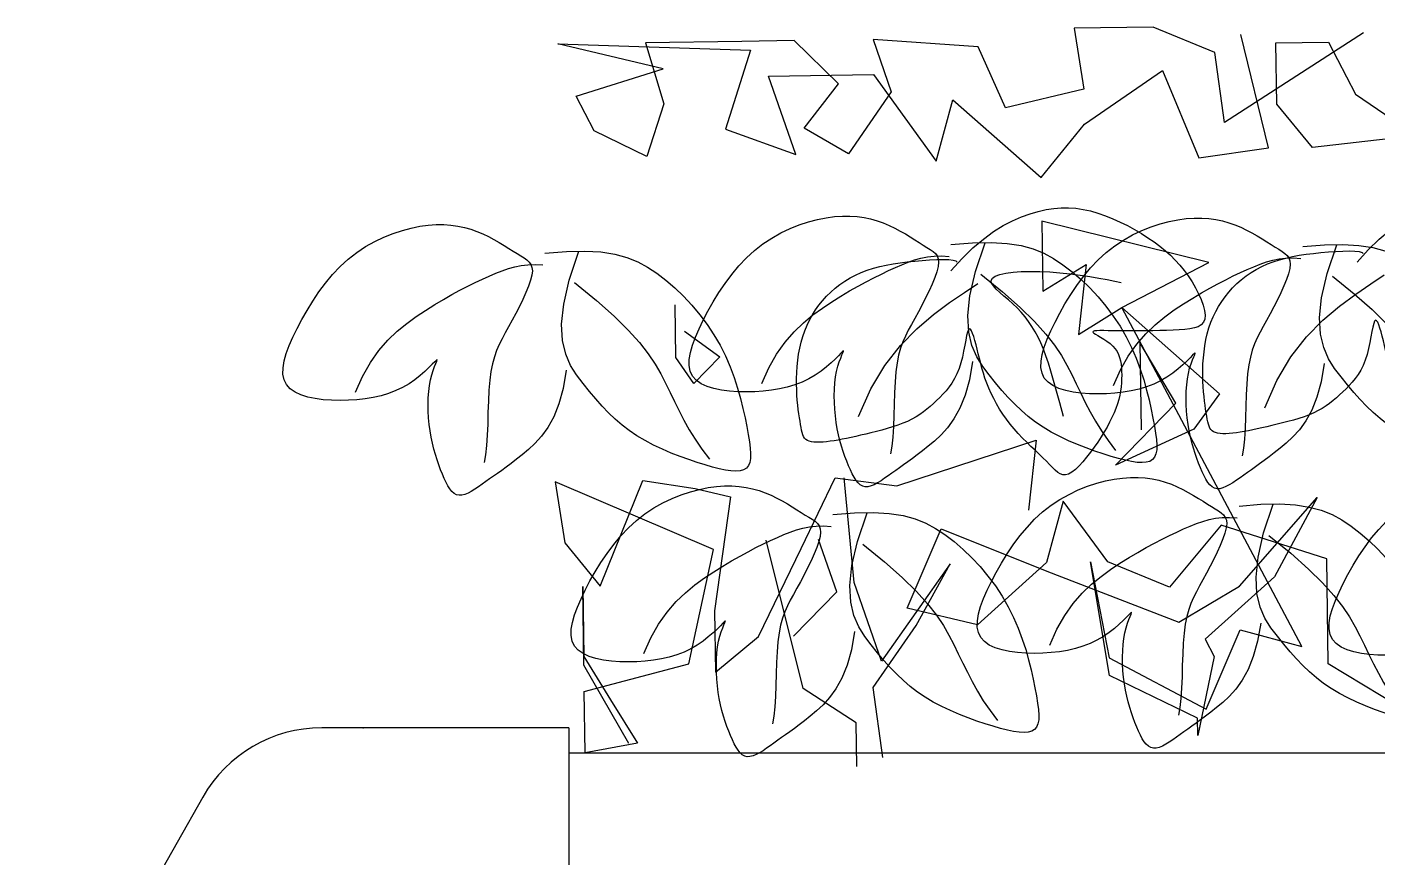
# Model space of a CAD drawing. Extents: x -1568 to -728, y -1287 to -990.
# Drawn here: x -1279.486 to -1277.019, y -1097.273 to -1095.756 of the extents above; entities that cross this region are included whole.
import ezdxf

# ---------------------------------------------------------------- set-up
doc = ezdxf.new("R2010")
doc.units = 0
doc.header["$LTSCALE"] = 5
doc.layers.get('0').update_dxf_attribs({"linetype": 'CONTINUOUS'})
for name, color, linetype in [('fz', 7, 'CONTINUOUS'), ('LH', 94, 'CONTINUOUS'), ('尺寸标注', 2, 'CONTINUOUS')]:
    doc.layers.add(name, color=color, linetype=linetype)

# ---------------------------------------------------------------- blocks, each defined once
blk = doc.blocks.new('LIM43')
at = {"color": 98}
for p, q in [((942287.8214, 2579500.7689), (942288.0753, 2579500.6055)), ((942287.9946, 2579500.5587), (942288.0454, 2579500.7658)), ((942288.093, 2579500.7332), (942288.2057, 2579500.7796)), ((942288.2057, 2579500.7796), (942288.3497, 2579500.7777)), ((942288.3497, 2579500.7777), (942288.3321, 2579500.666)), ((942287.8852, 2579500.752), (942287.8359, 2579500.6568)), ((942287.9812, 2579500.7507), (942287.8852, 2579500.752)), ((942287.9797, 2579500.6388), (942287.9812, 2579500.7507)), ((942288.4757, 2579500.632), (942288.5252, 2579500.7433)), ((942288.5252, 2579500.7433), (942288.7175, 2579500.7566)), ((942288.7175, 2579500.7566), (942288.6841, 2579500.6612)), ((942288.7804, 2579500.6758), (942288.8615, 2579500.7547)), ((942288.8615, 2579500.7547), (942288.9575, 2579500.7534)), ((942289.2935, 2579500.7488), (942288.9412, 2579500.7376)), ((942288.9575, 2579500.7534), (942289.1335, 2579500.751)), ((942289.1335, 2579500.751), (942289.0999, 2579500.6395)), ((942289.1008, 2579500.7034), (942289.2935, 2579500.7488)), ((942288.0753, 2579500.6055), (942288.093, 2579500.7332)), ((942288.9412, 2579500.7376), (942288.9873, 2579500.5931)), ((942288.1886, 2579500.6999), (942288.1224, 2579500.5409)), ((942288.3313, 2579500.602), (942288.1886, 2579500.6999)), ((942288.7166, 2579500.6927), (942288.6024, 2579500.5344)), ((942288.9086, 2579500.6901), (942288.7166, 2579500.6927)), ((942288.8586, 2579500.5469), (942288.9086, 2579500.6901)), ((942289.2602, 2579500.6533), (942289.1008, 2579500.7034)), ((942288.3321, 2579500.666), (942288.4757, 2579500.632)), ((942288.8433, 2579500.595), (942288.7804, 2579500.6758)), ((942287.8359, 2579500.6568), (942287.6744, 2579500.547)), ((942288.5719, 2579500.6467), (942288.41, 2579500.505)), ((942288.6024, 2579500.5344), (942288.5719, 2579500.6467)), ((942288.6841, 2579500.6612), (942288.7626, 2579500.5482)), ((942289.2273, 2579500.5898), (942289.2602, 2579500.6533)), ((942287.9146, 2579500.5598), (942287.9797, 2579500.6388)), ((942289.0999, 2579500.6395), (942289.1306, 2579500.5431)), ((942288.41, 2579500.505), (942288.3313, 2579500.602)), ((942288.7626, 2579500.5482), (942288.8433, 2579500.595)), ((942288.9873, 2579500.5931), (942288.8586, 2579500.5469)), ((942287.7548, 2579500.5779), (942287.9146, 2579500.5598)), ((942289.1306, 2579500.5431), (942289.2273, 2579500.5898)), ((942288.1224, 2579500.5409), (942287.9946, 2579500.5587)), ((942288.1038, 2579500.3493), (942288.4089, 2579500.4251)), ((942288.4089, 2579500.4251), (942288.4071, 2579500.2972)), ((942288.2627, 2579500.2672), (942288.1038, 2579500.3493)), ((942288.3278, 2579500.3462), (942288.342, 2579500.2181)), ((942288.4071, 2579500.2972), (942288.3278, 2579500.3462)), ((942289.0776, 2579500.1761), (942289.0789, 2579500.272)), ((942287.9341, 2579499.6481), (942288.2627, 2579500.2672)), ((942288.2627, 2579500.2672), (942288.0845, 2579500.1097)), ((942288.342, 2579500.2181), (942288.2627, 2579500.2672)), ((942289.0623, 2579500.2243), (942288.9976, 2579500.1772)), ((942288.1643, 2579500.0927), (942288.2298, 2579500.2037)), ((942288.2298, 2579500.2037), (942288.2276, 2579500.0438)), ((942288.9976, 2579500.1772), (942289.0449, 2579500.1286)), ((942289.0449, 2579500.1286), (942289.0776, 2579500.1761)), ((942288.0845, 2579500.1097), (942288.1316, 2579500.0451)), ((942288.2747, 2579499.9792), (942288.1643, 2579500.0927)), ((942288.1316, 2579500.0451), (942288.2747, 2579499.9792)), ((942288.6743, 2579499.9418), (942288.4194, 2579500.0252)), ((942288.4194, 2579500.0252), (942288.4337, 2579499.8971)), ((942288.7865, 2579499.9562), (942288.6743, 2579499.9418)), ((942288.7519, 2579499.7649), (942288.7705, 2579499.9565)), ((942288.8488, 2579499.8275), (942288.7865, 2579499.9562)), ((942289.1385, 2579499.9514), (942289.0423, 2579499.9368)), ((942289.2159, 2579499.7585), (942289.1385, 2579499.9514)), ((942289.0423, 2579499.9368), (942288.9781, 2579499.9216)), ((942289.0088, 2579499.8253), (942289.2985, 2579499.9492)), ((942289.2985, 2579499.9492), (942289.281, 2579499.8376)), ((942287.9059, 2579499.9203), (942287.9839, 2579499.7753)), ((942288.0477, 2579499.7585), (942287.9059, 2579499.9203)), ((942288.2883, 2579499.8032), (942288.3699, 2579499.914)), ((942288.3699, 2579499.914), (942288.4003, 2579499.8016)), ((942288.9781, 2579499.9216), (942289.0073, 2579499.7134)), ((942287.8883, 2579499.8086), (942288.0812, 2579499.8699)), ((942288.0812, 2579499.8699), (942288.1757, 2579499.7567)), ((942288.5932, 2579499.863), (942288.4001, 2579499.7856)), ((942288.6553, 2579499.7182), (942288.5932, 2579499.863)), ((942288.7837, 2579499.7484), (942288.817, 2579499.8439)), ((942288.8453, 2579499.5717), (942288.913, 2579499.8426)), ((942288.9266, 2579499.6665), (942288.8488, 2579499.8275)), ((942289.281, 2579499.8376), (942289.2159, 2579499.7585)), ((942287.8857, 2579499.6168), (942287.8883, 2579499.8086)), ((942288.1757, 2579499.7567), (942288.2883, 2579499.8032)), ((942288.2855, 2579499.5953), (942288.3203, 2579499.8027)), ((942288.3203, 2579499.8027), (942288.2859, 2579499.6273)), ((942288.4003, 2579499.8016), (942288.5268, 2579499.688)), ((942289.054, 2579499.6168), (942289.0088, 2579499.8253)), ((942288.4001, 2579499.7856), (942288.1588, 2579499.693)), ((942288.6388, 2579499.6865), (942288.5763, 2579499.7992)), ((942288.5763, 2579499.7992), (942288.7019, 2579499.6216)), ((942287.9839, 2579499.7753), (942288.1104, 2579499.6617)), ((942288.1588, 2579499.693), (942288.0477, 2579499.7585)), ((942288.7019, 2579499.6216), (942288.7519, 2579499.7649)), ((942289.246, 2579499.6142), (942289.2479, 2579499.7581)), ((942289.2479, 2579499.7581), (942289.2462, 2579499.6302)), ((942288.8626, 2579499.6674), (942288.7837, 2579499.7484)), ((942288.5268, 2579499.688), (942288.6553, 2579499.7182)), ((942289.0073, 2579499.7134), (942289.0057, 2579499.6015)), ((942288.0466, 2579499.6786), (942287.9341, 2579499.6481)), ((942288.1086, 2579499.5338), (942288.0466, 2579499.6786)), ((942288.7173, 2579499.5735), (942288.6388, 2579499.6865)), ((942288.1104, 2579499.6617), (942288.0939, 2579499.6299)), ((942289.0057, 2579499.6015), (942288.9266, 2579499.6665)), ((942288.0939, 2579499.6299), (942288.124, 2579499.4856)), ((942289.2462, 2579499.6302), (942289.1971, 2579499.5509)), ((942287.7566, 2579499.5386), (942287.8857, 2579499.6168)), ((942288.2859, 2579499.6273), (942288.1086, 2579499.5338)), ((942289.2453, 2579499.5662), (942289.054, 2579499.6168)), ((942289.164, 2579499.4714), (942289.246, 2579499.6142)), ((942288.1244, 2579499.5176), (942288.2855, 2579499.5953)), ((942288.6995, 2579499.4458), (942288.7173, 2579499.5735)), ((942288.7484, 2579499.5091), (942288.8453, 2579499.5717)), ((942289.2438, 2579499.4543), (942289.2453, 2579499.5662)), ((942289.1971, 2579499.5509), (942289.148, 2579499.4716)), ((942288.124, 2579499.4856), (942288.1244, 2579499.5176)), ((942288.7473, 2579499.4291), (942288.7484, 2579499.5091)), ((942289.148, 2579499.4716), (942289.2438, 2579499.4543))]:
    blk.add_line(p, q, dxfattribs=at)
blk = doc.blocks.new('花')
at = {"layer": 'LH', "color": 12}
for p, q in [((0.6241, 0.4688), (0.6123, 0.4652)), ((0.6366, 0.4716), (0.6241, 0.4688)), ((0.6496, 0.4736), (0.6366, 0.4716)), ((0.6634, 0.4747), (0.6496, 0.4736)), ((0.6779, 0.4749), (0.6634, 0.4747)), ((0.6932, 0.4741), (0.6779, 0.4749)), ((0.7092, 0.4722), (0.6932, 0.4741)), ((0.7259, 0.4693), (0.7092, 0.4722)), ((0.7431, 0.4652), (0.7259, 0.4693)), ((0.5698, 0.4448), (0.5604, 0.4387)), ((0.5797, 0.4507), (0.5698, 0.4448)), ((0.5901, 0.4561), (0.5797, 0.4507)), ((0.6009, 0.461), (0.5901, 0.4561)), ((0.6123, 0.4652), (0.6009, 0.461)), ((0.7605, 0.4599), (0.7431, 0.4652)), ((0.7779, 0.4533), (0.7605, 0.4599)), ((0.7953, 0.4454), (0.7779, 0.4533)), ((0.8123, 0.4361), (0.7953, 0.4454)), ((0.5349, 0.4203), (0.5274, 0.4146)), ((0.5429, 0.4263), (0.5349, 0.4203)), ((0.5514, 0.4325), (0.5429, 0.4263)), ((0.5604, 0.4387), (0.5514, 0.4325)), ((0.8287, 0.4253), (0.8123, 0.4361)), ((0.8445, 0.4131), (0.8287, 0.4253)), ((-0.5435, 0.395), (-0.5567, 0.3892)), ((-0.5303, 0.4), (-0.5435, 0.395)), ((-0.5172, 0.4041), (-0.5303, 0.4)), ((-0.5041, 0.4071), (-0.5172, 0.4041)), ((-0.4909, 0.4092), (-0.5041, 0.4071)), ((-0.4776, 0.4103), (-0.4909, 0.4092)), ((-0.4639, 0.4103), (-0.4776, 0.4103)), ((-0.4498, 0.4093), (-0.4639, 0.4103)), ((-0.4351, 0.4072), (-0.4498, 0.4093)), ((-0.4197, 0.4041), (-0.4351, 0.4072)), ((-0.4036, 0.3998), (-0.4197, 0.4041)), ((-0.3867, 0.3941), (-0.4036, 0.3998)), ((0.3674, 0.3998), (0.3425, 0.3937)), ((0.3964, 0.4039), (0.3674, 0.3998)), ((0.4303, 0.4061), (0.3964, 0.4039)), ((0.4295, 0.3534), (0.4075, 0.4044)), ((0.47, 0.4062), (0.4303, 0.4061)), ((0.5035, 0.3966), (0.4996, 0.3924)), ((0.5084, 0.4007), (0.5035, 0.3966)), ((0.5141, 0.4049), (0.5084, 0.4007)), ((0.5205, 0.4095), (0.5141, 0.4049)), ((0.5274, 0.4146), (0.5205, 0.4095)), ((0.8595, 0.3996), (0.8445, 0.4131)), ((0.8738, 0.3851), (0.8595, 0.3996)), ((-0.5828, 0.3754), (-0.5955, 0.3677)), ((-0.5698, 0.3826), (-0.5828, 0.3754)), ((-0.5567, 0.3892), (-0.5698, 0.3826)), ((-0.369, 0.3867), (-0.3867, 0.3941)), ((-0.3504, 0.3772), (-0.369, 0.3867)), ((-0.331, 0.3653), (-0.3504, 0.3772)), ((0.3021, 0.3764), (0.2851, 0.3652)), ((0.321, 0.3859), (0.3021, 0.3764)), ((0.3425, 0.3937), (0.321, 0.3859)), ((0.4891, 0.387), (0.4751, 0.385)), ((0.5023, 0.3878), (0.4891, 0.387)), ((0.4954, 0.3823), (0.4953, 0.3759)), ((0.4953, 0.3759), (0.4968, 0.3682)), ((0.4969, 0.3877), (0.4954, 0.3823)), ((0.4996, 0.3924), (0.4969, 0.3877)), ((0.5147, 0.3874), (0.5023, 0.3878)), ((0.5267, 0.3861), (0.5147, 0.3874)), ((0.5385, 0.3838), (0.5267, 0.3861)), ((0.5503, 0.3808), (0.5385, 0.3838)), ((0.5622, 0.3771), (0.5503, 0.3808)), ((0.5745, 0.373), (0.5622, 0.3771)), ((0.5875, 0.3683), (0.5745, 0.373)), ((0.8872, 0.3699), (0.8738, 0.3851)), ((-0.6196, 0.3512), (-0.6308, 0.3427)), ((-0.6078, 0.3596), (-0.6196, 0.3512)), ((-0.5955, 0.3677), (-0.6078, 0.3596)), ((-0.3106, 0.3508), (-0.331, 0.3653)), ((-0.2893, 0.3332), (-0.3106, 0.3508)), ((0.2691, 0.3526), (0.2535, 0.3385)), ((0.2851, 0.3652), (0.2691, 0.3526)), ((0.4201, 0.348), (0.3832, 0.3123)), ((0.4433, 0.3104), (0.4295, 0.3534)), ((0.4968, 0.3682), (0.5, 0.3591)), ((0.5, 0.3591), (0.5045, 0.3487)), ((0.5045, 0.3487), (0.5103, 0.3374)), ((0.601, 0.3633), (0.5875, 0.3683)), ((0.6152, 0.3577), (0.601, 0.3633)), ((0.63, 0.3515), (0.6152, 0.3577)), ((0.6454, 0.3448), (0.63, 0.3515)), ((0.8998, 0.3542), (0.8872, 0.3699)), ((0.9116, 0.3382), (0.8998, 0.3542)), ((-0.6512, 0.3253), (-0.6605, 0.3163)), ((-0.6414, 0.334), (-0.6512, 0.3253)), ((-0.6308, 0.3427), (-0.6414, 0.334)), ((-0.267, 0.3124), (-0.2893, 0.3332)), ((-0.2776, 0.3296), (-0.2796, 0.3273)), ((-0.2724, 0.3315), (-0.2776, 0.3296)), ((-0.2646, 0.333), (-0.2724, 0.3315)), ((-0.2545, 0.3341), (-0.2646, 0.333)), ((-0.2428, 0.3349), (-0.2545, 0.3341)), ((-0.2299, 0.3354), (-0.2428, 0.3349)), ((-0.2163, 0.3356), (-0.2299, 0.3354)), ((-0.2025, 0.3355), (-0.2163, 0.3356)), ((-0.1889, 0.3352), (-0.2025, 0.3355)), ((-0.1756, 0.3347), (-0.1889, 0.3352)), ((-0.1627, 0.3338), (-0.1756, 0.3347)), ((-0.1502, 0.3326), (-0.1627, 0.3338)), ((-0.1379, 0.3309), (-0.1502, 0.3326)), ((-0.1261, 0.3288), (-0.1379, 0.3309)), ((-0.1145, 0.3262), (-0.1261, 0.3288)), ((-0.1034, 0.323), (-0.1145, 0.3262)), ((-0.0926, 0.3192), (-0.1034, 0.323)), ((0.2384, 0.3231), (0.2238, 0.3066)), ((0.2535, 0.3385), (0.2384, 0.3231)), ((0.5103, 0.3374), (0.5169, 0.3254)), ((0.5169, 0.3254), (0.5242, 0.3132)), ((0.6615, 0.3373), (0.6454, 0.3448)), ((0.6782, 0.3292), (0.6615, 0.3373)), ((0.6956, 0.3202), (0.6782, 0.3292)), ((0.9225, 0.3222), (0.9116, 0.3382)), ((0.9325, 0.3065), (0.9225, 0.3222)), ((-0.6772, 0.2977), (-0.6847, 0.2879)), ((-0.6691, 0.3072), (-0.6772, 0.2977)), ((-0.6605, 0.3163), (-0.6691, 0.3072)), ((-0.4289, 0.2977), (-0.447, 0.2954)), ((-0.4114, 0.2993), (-0.4289, 0.2977)), ((-0.3949, 0.3002), (-0.4114, 0.2993)), ((-0.3799, 0.3003), (-0.3949, 0.3002)), ((-0.3666, 0.2996), (-0.3799, 0.3003)), ((-0.3555, 0.2981), (-0.3666, 0.2996)), ((-0.3469, 0.2958), (-0.3555, 0.2981)), ((-0.0822, 0.3148), (-0.0926, 0.3192)), ((-0.0723, 0.3098), (-0.0822, 0.3148)), ((-0.0627, 0.3043), (-0.0723, 0.3098)), ((-0.0535, 0.2983), (-0.0627, 0.3043)), ((-0.0448, 0.2918), (-0.0535, 0.2983)), ((0.2238, 0.3066), (0.21, 0.2891)), ((0.3832, 0.3123), (0.3533, 0.281)), ((0.45, 0.2744), (0.4433, 0.3104)), ((0.5242, 0.3132), (0.5318, 0.3009)), ((0.5318, 0.3009), (0.5395, 0.2889)), ((0.7136, 0.3104), (0.6956, 0.3202)), ((0.732, 0.2992), (0.7136, 0.3104)), ((0.7506, 0.2864), (0.732, 0.2992)), ((0.9415, 0.2913), (0.9325, 0.3065)), ((-0.6917, 0.2777), (-0.6983, 0.267)), ((-0.6847, 0.2879), (-0.6917, 0.2777)), ((-0.5503, 0.2725), (-0.5639, 0.2687)), ((-0.5352, 0.2765), (-0.5503, 0.2725)), ((-0.5189, 0.2807), (-0.5352, 0.2765)), ((-0.5016, 0.2848), (-0.5189, 0.2807)), ((-0.4836, 0.2888), (-0.5016, 0.2848)), ((-0.4653, 0.2923), (-0.4836, 0.2888)), ((-0.447, 0.2954), (-0.4653, 0.2923)), ((-0.3528, 0.2656), (-0.3467, 0.2722)), ((-0.3413, 0.2926), (-0.3469, 0.2958)), ((-0.3467, 0.2722), (-0.342, 0.2784)), ((-0.342, 0.2784), (-0.3393, 0.2838)), ((-0.3389, 0.2886), (-0.3413, 0.2926)), ((-0.3393, 0.2838), (-0.3389, 0.2886)), ((-0.2887, 0.2709), (-0.3142, 0.2852)), ((-0.0365, 0.2849), (-0.0448, 0.2918)), ((-0.0287, 0.2775), (-0.0365, 0.2849)), ((-0.0214, 0.2698), (-0.0287, 0.2775)), ((0.21, 0.2891), (0.1971, 0.2707)), ((0.3533, 0.281), (0.3296, 0.2535)), ((0.4509, 0.2443), (0.45, 0.2744)), ((0.5395, 0.2889), (0.547, 0.2775)), ((0.547, 0.2775), (0.554, 0.2669)), ((0.7689, 0.2715), (0.7506, 0.2864)), ((0.7869, 0.254), (0.7689, 0.2715)), ((0.9494, 0.2767), (0.9415, 0.2913)), ((0.9559, 0.2627), (0.9494, 0.2767)), ((-0.7044, 0.2558), (-0.7098, 0.2444)), ((-0.6983, 0.267), (-0.7044, 0.2558)), ((-0.5639, 0.2687), (-0.5755, 0.2654)), ((-0.3749, 0.2429), (-0.3674, 0.2508)), ((-0.3674, 0.2508), (-0.3598, 0.2584)), ((-0.3598, 0.2584), (-0.3528, 0.2656)), ((-0.2597, 0.2546), (-0.2887, 0.2709)), ((-0.2285, 0.2353), (-0.2597, 0.2546)), ((-0.0145, 0.2617), (-0.0214, 0.2698)), ((-0.0081, 0.2531), (-0.0145, 0.2617)), ((-0.0021, 0.2443), (-0.0081, 0.2531)), ((0.1851, 0.2516), (0.1743, 0.232)), ((0.1971, 0.2707), (0.1851, 0.2516)), ((0.3296, 0.2535), (0.311, 0.2291)), ((0.554, 0.2669), (0.5606, 0.2568)), ((0.5606, 0.2568), (0.5668, 0.2468)), ((0.5668, 0.2468), (0.5724, 0.2364)), ((0.8042, 0.2335), (0.7869, 0.254)), ((0.9608, 0.2496), (0.9559, 0.2627)), ((0.964, 0.2372), (0.9608, 0.2496)), ((-0.7146, 0.2331), (-0.7184, 0.222)), ((-0.7098, 0.2444), (-0.7146, 0.2331)), ((-0.395, 0.2175), (-0.3887, 0.2263)), ((-0.3887, 0.2263), (-0.382, 0.2348)), ((-0.382, 0.2348), (-0.3749, 0.2429)), ((-0.1961, 0.2122), (-0.2285, 0.2353)), ((0.0033, 0.235), (-0.0021, 0.2443)), ((0.0082, 0.2254), (0.0033, 0.235)), ((0.0127, 0.2155), (0.0082, 0.2254)), ((0.1743, 0.232), (0.1648, 0.2119)), ((0.311, 0.2291), (0.2967, 0.2074)), ((0.4471, 0.2192), (0.4509, 0.2443)), ((0.5724, 0.2364), (0.5775, 0.2253)), ((0.5775, 0.2253), (0.582, 0.2129)), ((0.682, 0.2284), (0.682, 0.2291)), ((0.682, 0.2291), (0.6836, 0.2281)), ((0.6831, 0.2259), (0.682, 0.2284)), ((0.6852, 0.222), (0.6831, 0.2259)), ((0.6836, 0.2281), (0.6869, 0.2253)), ((0.6869, 0.2253), (0.6919, 0.221)), ((0.8205, 0.2097), (0.8042, 0.2335)), ((0.9651, 0.2258), (0.964, 0.2372)), ((0.964, 0.2155), (0.9651, 0.2258)), ((-0.7228, 0.2017), (-0.723, 0.1931)), ((-0.7212, 0.2114), (-0.7228, 0.2017)), ((-0.7184, 0.222), (-0.7212, 0.2114)), ((-0.4111, 0.1888), (-0.4061, 0.1988)), ((-0.4061, 0.1988), (-0.4008, 0.2084)), ((-0.4008, 0.2084), (-0.395, 0.2175)), ((-0.297, 0.1952), (-0.2954, 0.2)), ((-0.2954, 0.2), (-0.2937, 0.203)), ((-0.2937, 0.203), (-0.2919, 0.2039)), ((-0.2919, 0.2039), (-0.29, 0.2024)), ((-0.29, 0.2024), (-0.288, 0.1984)), ((-0.288, 0.1984), (-0.2858, 0.1921)), ((-0.1637, 0.1842), (-0.1961, 0.2122)), ((0.0166, 0.2052), (0.0127, 0.2155)), ((0.02, 0.1945), (0.0166, 0.2052)), ((0.1648, 0.2119), (0.1566, 0.1916)), ((0.2967, 0.2074), (0.2857, 0.1875)), ((0.4305, 0.1797), (0.4399, 0.198)), ((0.4399, 0.198), (0.4471, 0.2192)), ((0.582, 0.2129), (0.5861, 0.1991)), ((0.5861, 0.1991), (0.5896, 0.1832)), ((0.688, 0.2166), (0.6852, 0.222)), ((0.6911, 0.2099), (0.688, 0.2166)), ((0.6944, 0.202), (0.6911, 0.2099)), ((0.6919, 0.221), (0.6984, 0.2155)), ((0.6974, 0.1929), (0.6944, 0.202)), ((0.6984, 0.2155), (0.7063, 0.2092)), ((0.7063, 0.2092), (0.7154, 0.2025)), ((0.7154, 0.2025), (0.7257, 0.1957)), ((0.8356, 0.182), (0.8205, 0.2097)), ((0.9459, 0.1911), (0.9544, 0.1981)), ((0.9544, 0.1981), (0.9605, 0.2062)), ((0.9605, 0.2062), (0.964, 0.2155)), ((-0.723, 0.1931), (-0.7218, 0.1859)), ((-0.7218, 0.1859), (-0.7189, 0.1803)), ((-0.7189, 0.1803), (-0.7145, 0.1761)), ((-0.7145, 0.1761), (-0.7087, 0.1731)), ((-0.7087, 0.1731), (-0.7016, 0.1713)), ((-0.6256, 0.1727), (-0.6128, 0.1735)), ((-0.6128, 0.1735), (-0.6001, 0.1744)), ((-0.6001, 0.1744), (-0.5877, 0.1754)), ((-0.5877, 0.1754), (-0.5757, 0.1764)), ((-0.5757, 0.1764), (-0.5644, 0.1774)), ((-0.5644, 0.1774), (-0.5539, 0.1785)), ((-0.5539, 0.1785), (-0.5445, 0.1794)), ((-0.5445, 0.1794), (-0.5362, 0.1803)), ((-0.5362, 0.1803), (-0.5291, 0.1808)), ((-0.5291, 0.1808), (-0.5235, 0.1811)), ((-0.5204, 0.175), (-0.5245, 0.1721)), ((-0.5235, 0.1811), (-0.5194, 0.181)), ((-0.5176, 0.1774), (-0.5204, 0.175)), ((-0.5194, 0.181), (-0.517, 0.1804)), ((-0.5164, 0.1792), (-0.5176, 0.1774)), ((-0.517, 0.1804), (-0.5164, 0.1792)), ((-0.4198, 0.1674), (-0.4157, 0.1784)), ((-0.4157, 0.1784), (-0.4111, 0.1888)), ((-0.3029, 0.1655), (-0.3015, 0.1739)), ((-0.3015, 0.1739), (-0.3001, 0.1819)), ((-0.3001, 0.1819), (-0.2986, 0.1891)), ((-0.2986, 0.1891), (-0.297, 0.1952)), ((-0.2858, 0.1921), (-0.2835, 0.184)), ((-0.2835, 0.184), (-0.2809, 0.1747)), ((-0.2809, 0.1747), (-0.278, 0.1644)), ((-0.1322, 0.1503), (-0.1637, 0.1842)), ((0.023, 0.1837), (0.02, 0.1945)), ((0.0254, 0.1727), (0.023, 0.1837)), ((0.0275, 0.1617), (0.0254, 0.1727)), ((0.1566, 0.1916), (0.1498, 0.1712)), ((0.2857, 0.1875), (0.277, 0.169)), ((0.42, 0.1633), (0.4305, 0.1797)), ((0.4485, 0.19), (0.4569, 0.1573)), ((0.5896, 0.1832), (0.5926, 0.1651)), ((0.7001, 0.1829), (0.6974, 0.1929)), ((0.7023, 0.1721), (0.7001, 0.1829)), ((0.7257, 0.1957), (0.737, 0.1893)), ((0.737, 0.1893), (0.7492, 0.1834)), ((0.7492, 0.1834), (0.762, 0.1786)), ((0.762, 0.1786), (0.7756, 0.1747)), ((0.7756, 0.1747), (0.7896, 0.1717)), ((0.8805, 0.1708), (0.8956, 0.1732)), ((0.8956, 0.1732), (0.91, 0.1763)), ((0.91, 0.1763), (0.9234, 0.1803)), ((0.9234, 0.1803), (0.9355, 0.1852)), ((0.9355, 0.1852), (0.9459, 0.1911)), ((-0.7016, 0.1713), (-0.6933, 0.1703)), ((-0.6933, 0.1703), (-0.6839, 0.17)), ((-0.6839, 0.17), (-0.6736, 0.1701)), ((-0.6736, 0.1701), (-0.6625, 0.1706)), ((-0.6625, 0.1706), (-0.6506, 0.1712)), ((-0.6506, 0.1712), (-0.6383, 0.1719)), ((-0.6383, 0.1719), (-0.6256, 0.1727)), ((-0.5504, 0.1509), (-0.5543, 0.1457)), ((-0.5457, 0.1558), (-0.5504, 0.1509)), ((-0.5404, 0.1604), (-0.5457, 0.1558)), ((-0.5348, 0.1647), (-0.5404, 0.1604)), ((-0.5294, 0.1686), (-0.5348, 0.1647)), ((-0.5245, 0.1721), (-0.5294, 0.1686)), ((-0.4272, 0.1434), (-0.4236, 0.1558)), ((-0.4236, 0.1558), (-0.4198, 0.1674)), ((-0.3071, 0.1393), (-0.3056, 0.1482)), ((-0.3056, 0.1482), (-0.3042, 0.1569)), ((-0.3042, 0.1569), (-0.3029, 0.1655)), ((-0.278, 0.1644), (-0.2747, 0.1537)), ((-0.2747, 0.1537), (-0.2711, 0.1431)), ((-0.1029, 0.1097), (-0.1322, 0.1503)), ((0.0291, 0.1507), (0.0275, 0.1617)), ((0.0304, 0.1399), (0.0291, 0.1507)), ((0.1441, 0.1509), (0.1395, 0.1311)), ((0.1498, 0.1712), (0.1441, 0.1509)), ((0.2696, 0.1513), (0.2628, 0.1338)), ((0.277, 0.169), (0.2696, 0.1513)), ((0.4096, 0.1478), (0.42, 0.1633)), ((0.4569, 0.1573), (0.4671, 0.1299)), ((0.5926, 0.1651), (0.5952, 0.1453)), ((0.704, 0.1607), (0.7023, 0.1721)), ((0.7053, 0.1487), (0.704, 0.1607)), ((0.7061, 0.1365), (0.7053, 0.1487)), ((0.7896, 0.1717), (0.8042, 0.1696)), ((0.8042, 0.1696), (0.8191, 0.1684)), ((0.8191, 0.1684), (0.8343, 0.1679)), ((0.8343, 0.1679), (0.8496, 0.1682)), ((0.8496, 0.1682), (0.8651, 0.1692)), ((0.8651, 0.1692), (0.8805, 0.1708)), ((-0.5611, 0.1289), (-0.5621, 0.1228)), ((-0.5595, 0.1347), (-0.5611, 0.1289)), ((-0.5573, 0.1403), (-0.5595, 0.1347)), ((-0.5543, 0.1457), (-0.5573, 0.1403)), ((-0.4339, 0.1144), (-0.4305, 0.1297)), ((-0.4305, 0.1297), (-0.4272, 0.1434)), ((-0.3105, 0.1212), (-0.3087, 0.1303)), ((-0.3087, 0.1303), (-0.3071, 0.1393)), ((-0.2711, 0.1431), (-0.2669, 0.1331)), ((-0.2669, 0.1331), (-0.2623, 0.1239)), ((-0.2623, 0.1239), (-0.2572, 0.1156)), ((0.0313, 0.1293), (0.0304, 0.1399)), ((0.0319, 0.1191), (0.0313, 0.1293)), ((0.1395, 0.1311), (0.1357, 0.1118)), ((0.2628, 0.1338), (0.2561, 0.1163)), ((0.3887, 0.1192), (0.3992, 0.1331)), ((0.3992, 0.1331), (0.4096, 0.1478)), ((0.4671, 0.1299), (0.4785, 0.1072)), ((0.5952, 0.1453), (0.5976, 0.1247)), ((0.5976, 0.1247), (0.5999, 0.1039)), ((0.7065, 0.1242), (0.7061, 0.1365)), ((0.7064, 0.112), (0.7065, 0.1242)), ((-0.5626, 0.1166), (-0.5627, 0.1101)), ((-0.5627, 0.1101), (-0.5625, 0.1035)), ((-0.5621, 0.1228), (-0.5626, 0.1166)), ((-0.5625, 0.1035), (-0.5621, 0.0967)), ((-0.4374, 0.0971), (-0.4339, 0.1144)), ((-0.3181, 0.0929), (-0.3152, 0.1025)), ((-0.3152, 0.1025), (-0.3127, 0.112)), ((-0.3127, 0.112), (-0.3105, 0.1212)), ((-0.2572, 0.1156), (-0.2517, 0.108)), ((-0.2517, 0.108), (-0.246, 0.1012)), ((-0.246, 0.1012), (-0.24, 0.0949)), ((-0.0767, 0.0613), (-0.1029, 0.1097)), ((0.0323, 0.1094), (0.0319, 0.1191)), ((0.0322, 0.0913), (0.0324, 0.1001)), ((0.0324, 0.1001), (0.0323, 0.1094)), ((0.1357, 0.1118), (0.1327, 0.0934)), ((0.2492, 0.0987), (0.2418, 0.081)), ((0.2561, 0.1163), (0.2492, 0.0987)), ((0.3669, 0.0935), (0.378, 0.106)), ((0.378, 0.106), (0.3887, 0.1192)), ((0.4785, 0.1072), (0.4909, 0.0886)), ((0.5999, 0.1039), (0.6024, 0.0837)), ((0.7049, 0.0884), (0.7059, 0.1)), ((0.7059, 0.1), (0.7064, 0.112)), ((-0.5621, 0.0967), (-0.5614, 0.0897)), ((-0.5614, 0.0897), (-0.5605, 0.0825)), ((-0.5605, 0.0825), (-0.5592, 0.0752)), ((-0.5592, 0.0752), (-0.5576, 0.0678)), ((-0.4452, 0.0553), (-0.4411, 0.0775)), ((-0.4411, 0.0775), (-0.4374, 0.0971)), ((-0.3255, 0.0733), (-0.3216, 0.0832)), ((-0.3216, 0.0832), (-0.3181, 0.0929)), ((-0.24, 0.0949), (-0.2338, 0.0891)), ((-0.2338, 0.0891), (-0.2276, 0.0837)), ((-0.2276, 0.0837), (-0.2213, 0.0785)), ((-0.2213, 0.0785), (-0.215, 0.0735)), ((0.0311, 0.068), (0.0316, 0.0753)), ((0.0316, 0.0753), (0.032, 0.083)), ((0.032, 0.083), (0.0322, 0.0913)), ((0.1303, 0.076), (0.1284, 0.0599)), ((0.1327, 0.0934), (0.1303, 0.076)), ((0.2418, 0.081), (0.2336, 0.063)), ((0.343, 0.0704), (0.3553, 0.0816)), ((0.3553, 0.0816), (0.3669, 0.0935)), ((0.4909, 0.0886), (0.5039, 0.0735)), ((0.6024, 0.0837), (0.6051, 0.0649)), ((0.7018, 0.0664), (0.7035, 0.0772)), ((0.7035, 0.0772), (0.7049, 0.0884)), ((-0.5576, 0.0678), (-0.5555, 0.0603)), ((-0.5555, 0.0603), (-0.553, 0.0526)), ((-0.553, 0.0526), (-0.55, 0.0448)), ((-0.4497, 0.0301), (-0.4452, 0.0553)), ((-0.34, 0.0436), (-0.3347, 0.0534)), ((-0.3347, 0.0534), (-0.3299, 0.0634)), ((-0.3299, 0.0634), (-0.3255, 0.0733)), ((-0.215, 0.0735), (-0.2087, 0.0688)), ((-0.2087, 0.0688), (-0.2022, 0.0642)), ((-0.2022, 0.0642), (-0.1956, 0.0598)), ((-0.1956, 0.0598), (-0.1886, 0.0557)), ((-0.1886, 0.0557), (-0.1813, 0.0518)), ((-0.1813, 0.0518), (-0.1735, 0.0483)), ((0.0291, 0.0448), (0.0296, 0.0498)), ((0.0296, 0.0498), (0.0301, 0.0553)), ((0.0301, 0.0553), (0.0306, 0.0614)), ((0.0306, 0.0614), (0.0311, 0.068)), ((0.1284, 0.0599), (0.1269, 0.0452)), ((0.2336, 0.063), (0.2243, 0.0446)), ((0.3009, 0.0403), (0.3157, 0.0498)), ((0.3157, 0.0498), (0.3298, 0.0598)), ((0.3298, 0.0598), (0.343, 0.0704)), ((0.5039, 0.0735), (0.5169, 0.0613)), ((0.5169, 0.0613), (0.5297, 0.0512)), ((0.5297, 0.0512), (0.5418, 0.0427)), ((0.6051, 0.0649), (0.6083, 0.0483)), ((0.6975, 0.0462), (0.6997, 0.0561)), ((0.6997, 0.0561), (0.7018, 0.0664)), ((-0.55, 0.0448), (-0.5465, 0.0369)), ((-0.5465, 0.0369), (-0.5425, 0.0289)), ((-0.5425, 0.0289), (-0.538, 0.0208)), ((-0.3517, 0.0243), (-0.3456, 0.0338)), ((-0.3456, 0.0338), (-0.34, 0.0436)), ((-0.1735, 0.0483), (-0.1652, 0.045)), ((-0.1652, 0.045), (-0.1563, 0.0421)), ((-0.1563, 0.0421), (-0.1469, 0.0394)), ((-0.1469, 0.0394), (-0.1371, 0.0371)), ((-0.1371, 0.0371), (-0.1271, 0.0349)), ((-0.1271, 0.0349), (-0.1169, 0.033)), ((-0.1169, 0.033), (-0.1068, 0.0312)), ((-0.1068, 0.0312), (-0.0968, 0.0296)), ((-0.0968, 0.0296), (-0.087, 0.0281)), ((-0.087, 0.0281), (-0.0776, 0.0267)), ((-0.0776, 0.0267), (-0.0685, 0.0254)), ((-0.0685, 0.0254), (-0.0598, 0.0242)), ((0.0168, 0.0238), (0.0201, 0.0256)), ((0.0201, 0.0256), (0.0228, 0.0277)), ((0.0228, 0.0277), (0.0248, 0.0302)), ((0.0248, 0.0302), (0.0264, 0.0331)), ((0.0264, 0.0331), (0.0276, 0.0365)), ((0.0276, 0.0365), (0.0285, 0.0404)), ((0.0285, 0.0404), (0.0291, 0.0448)), ((0.1258, 0.032), (0.1253, 0.0203)), ((0.1269, 0.0452), (0.1258, 0.032)), ((0.2137, 0.0259), (0.2013, 0.0065)), ((0.2243, 0.0446), (0.2137, 0.0259)), ((0.2701, 0.0232), (0.2856, 0.0315)), ((0.2856, 0.0315), (0.3009, 0.0403)), ((0.5418, 0.0427), (0.553, 0.0353)), ((0.553, 0.0353), (0.5633, 0.0287)), ((0.5633, 0.0287), (0.5727, 0.0228)), ((0.6083, 0.0483), (0.6121, 0.0346)), ((0.6899, 0.0194), (0.6925, 0.0279)), ((0.6925, 0.0279), (0.6951, 0.0368)), ((0.6951, 0.0368), (0.6975, 0.0462)), ((-0.538, 0.0208), (-0.533, 0.0126)), ((-0.533, 0.0126), (-0.5275, 0.0043)), ((-0.5275, 0.0043), (-0.5215, -0.0042)), ((-0.3719, -0.0028), (-0.3649, 0.0059)), ((-0.3649, 0.0059), (-0.3581, 0.015)), ((-0.3581, 0.015), (-0.3517, 0.0243)), ((-0.0598, 0.0242), (-0.0514, 0.0232)), ((-0.0514, 0.0232), (-0.0434, 0.0222)), ((-0.0434, 0.0222), (-0.0357, 0.0214)), ((-0.0357, 0.0214), (-0.0283, 0.0208)), ((-0.0283, 0.0208), (-0.0213, 0.0204)), ((-0.0213, 0.0204), (-0.0145, 0.0201)), ((-0.0145, 0.0201), (-0.0082, 0.0201)), ((-0.0082, 0.0201), (-0.0022, 0.0202)), ((-0.0022, 0.0202), (0.0033, 0.0207)), ((0.0033, 0.0207), (0.0084, 0.0214)), ((0.0084, 0.0214), (0.0129, 0.0225)), ((0.0129, 0.0225), (0.0168, 0.0238)), ((0.1253, 0.0203), (0.1255, 0.0101)), ((0.1255, 0.0101), (0.1265, 0.0014)), ((0.1265, 0.0014), (0.1284, -0.0058)), ((0.2103, -0.0035), (0.2244, 0.0022)), ((0.2244, 0.0022), (0.2392, 0.0086)), ((0.2392, 0.0086), (0.2545, 0.0156)), ((0.2545, 0.0156), (0.2701, 0.0232)), ((0.5727, 0.0228), (0.5814, 0.0174)), ((0.5814, 0.0174), (0.5896, 0.0126)), ((0.5896, 0.0126), (0.5974, 0.008)), ((0.5974, 0.008), (0.6048, 0.0037)), ((0.6048, 0.0037), (0.6121, -0.0006)), ((0.6817, -0.0025), (0.6845, 0.0041)), ((0.6845, 0.0041), (0.6873, 0.0115)), ((0.6873, 0.0115), (0.6899, 0.0194)), ((-0.5215, -0.0042), (-0.5151, -0.0128)), ((-0.5151, -0.0128), (-0.5083, -0.0215)), ((-0.5083, -0.0215), (-0.501, -0.0304)), ((-0.393, -0.0271), (-0.386, -0.0193)), ((-0.386, -0.0193), (-0.379, -0.0112)), ((-0.379, -0.0112), (-0.3719, -0.0028)), ((0.1284, -0.0058), (0.1313, -0.0115)), ((0.1313, -0.0115), (0.1354, -0.0157)), ((0.1354, -0.0157), (0.1407, -0.0184)), ((0.1407, -0.0184), (0.1473, -0.0196)), ((0.1473, -0.0196), (0.155, -0.0196)), ((0.155, -0.0196), (0.1639, -0.0183)), ((0.1639, -0.0183), (0.1739, -0.016)), ((0.1739, -0.016), (0.185, -0.0127)), ((0.185, -0.0127), (0.1971, -0.0085)), ((0.1971, -0.0085), (0.2103, -0.0035)), ((0.6121, -0.0006), (0.6193, -0.0049)), ((0.6193, -0.0049), (0.6263, -0.009)), ((0.6263, -0.009), (0.6332, -0.0129)), ((0.6332, -0.0129), (0.6399, -0.0162)), ((0.6399, -0.0162), (0.6462, -0.019)), ((0.6462, -0.019), (0.6522, -0.0209)), ((0.6522, -0.0209), (0.6578, -0.0218)), ((0.6578, -0.0218), (0.6628, -0.0215)), ((0.6628, -0.0215), (0.6674, -0.02)), ((0.6674, -0.02), (0.6715, -0.0172)), ((0.6715, -0.0172), (0.6752, -0.0133)), ((0.6752, -0.0133), (0.6786, -0.0084)), ((0.6786, -0.0084), (0.6817, -0.0025)), ((-0.501, -0.0304), (-0.4935, -0.0391)), ((-0.4935, -0.0391), (-0.4858, -0.0475)), ((-0.4858, -0.0475), (-0.4782, -0.0552)), ((-0.4171, -0.0551), (-0.4119, -0.0486)), ((-0.4119, -0.0486), (-0.406, -0.0418)), ((-0.406, -0.0418), (-0.3997, -0.0346)), ((-0.3997, -0.0346), (-0.393, -0.0271)), ((0.1515, -0.0479), (0.139, -0.0507)), ((0.1645, -0.0459), (0.1515, -0.0479)), ((0.1783, -0.0448), (0.1645, -0.0459)), ((0.1928, -0.0446), (0.1783, -0.0448)), ((0.2081, -0.0454), (0.1928, -0.0446)), ((0.2241, -0.0473), (0.2081, -0.0454)), ((0.2408, -0.0502), (0.2241, -0.0473)), ((-0.4782, -0.0552), (-0.4707, -0.0622)), ((-0.4707, -0.0622), (-0.4634, -0.068)), ((-0.4634, -0.068), (-0.4567, -0.0725)), ((-0.4567, -0.0725), (-0.4504, -0.0754)), ((-0.4398, -0.0759), (-0.4352, -0.0739)), ((-0.4352, -0.0739), (-0.4308, -0.0707)), ((-0.4308, -0.0707), (-0.4264, -0.0663)), ((-0.4264, -0.0663), (-0.4219, -0.061)), ((-0.4219, -0.061), (-0.4171, -0.0551)), ((0.0946, -0.0688), (0.0847, -0.0747)), ((0.105, -0.0634), (0.0946, -0.0688)), ((0.1159, -0.0585), (0.105, -0.0634)), ((0.1272, -0.0543), (0.1159, -0.0585)), ((0.139, -0.0507), (0.1272, -0.0543)), ((0.258, -0.0543), (0.2408, -0.0502)), ((0.2754, -0.0596), (0.258, -0.0543)), ((0.2929, -0.0662), (0.2754, -0.0596)), ((0.3102, -0.0741), (0.2929, -0.0662)), ((-0.4504, -0.0754), (-0.4449, -0.0765)), ((-0.4449, -0.0765), (-0.4398, -0.0759)), ((0.0578, -0.0932), (0.0498, -0.0992)), ((0.0663, -0.087), (0.0578, -0.0932)), ((0.0753, -0.0808), (0.0663, -0.087)), ((0.0847, -0.0747), (0.0753, -0.0808)), ((0.3272, -0.0834), (0.3102, -0.0741)), ((0.3436, -0.0942), (0.3272, -0.0834)), ((0.3594, -0.1064), (0.3436, -0.0942)), ((-0.1177, -0.1197), (-0.1426, -0.1258)), ((-0.0887, -0.1156), (-0.1177, -0.1197)), ((-0.0548, -0.1134), (-0.0887, -0.1156)), ((-0.0555, -0.1661), (-0.0776, -0.1151)), ((-0.0151, -0.1133), (-0.0548, -0.1134)), ((0.0184, -0.1229), (0.0145, -0.1271)), ((0.0233, -0.1188), (0.0184, -0.1229)), ((0.029, -0.1146), (0.0233, -0.1188)), ((0.0354, -0.11), (0.029, -0.1146)), ((0.0423, -0.1049), (0.0354, -0.11)), ((0.0498, -0.0992), (0.0423, -0.1049)), ((0.3744, -0.1199), (0.3594, -0.1064)), ((0.3887, -0.1344), (0.3744, -0.1199)), ((-0.183, -0.1431), (-0.2, -0.1543)), ((-0.1641, -0.1336), (-0.183, -0.1431)), ((-0.1426, -0.1258), (-0.1641, -0.1336)), ((0.0041, -0.1325), (-0.0099, -0.1345)), ((0.0172, -0.1317), (0.0041, -0.1325)), ((0.0103, -0.1372), (0.0102, -0.1436)), ((0.0102, -0.1436), (0.0117, -0.1513)), ((0.0118, -0.1318), (0.0103, -0.1372)), ((0.0145, -0.1271), (0.0118, -0.1318)), ((0.0296, -0.1321), (0.0172, -0.1317)), ((0.0416, -0.1334), (0.0296, -0.1321)), ((0.0534, -0.1357), (0.0416, -0.1334)), ((0.0652, -0.1387), (0.0534, -0.1357)), ((0.0771, -0.1424), (0.0652, -0.1387)), ((0.0894, -0.1465), (0.0771, -0.1424)), ((0.1024, -0.1512), (0.0894, -0.1465)), ((0.4021, -0.1496), (0.3887, -0.1344)), ((-0.216, -0.1669), (-0.2316, -0.181)), ((-0.2, -0.1543), (-0.216, -0.1669)), ((-0.0649, -0.1715), (-0.1019, -0.2072)), ((-0.0418, -0.2091), (-0.0555, -0.1661)), ((0.0117, -0.1513), (0.0149, -0.1604)), ((0.0149, -0.1604), (0.0195, -0.1708)), ((0.0195, -0.1708), (0.0252, -0.1821)), ((0.1159, -0.1562), (0.1024, -0.1512)), ((0.1301, -0.1618), (0.1159, -0.1562)), ((0.1449, -0.168), (0.1301, -0.1618)), ((0.1603, -0.1747), (0.1449, -0.168)), ((0.4147, -0.1653), (0.4021, -0.1496)), ((0.4265, -0.1813), (0.4147, -0.1653)), ((-0.2467, -0.1964), (-0.2612, -0.2129)), ((-0.2316, -0.181), (-0.2467, -0.1964)), ((0.0252, -0.1821), (0.0318, -0.1941)), ((0.0318, -0.1941), (0.0391, -0.2063)), ((0.1764, -0.1822), (0.1603, -0.1747)), ((0.1932, -0.1903), (0.1764, -0.1822)), ((0.2105, -0.1993), (0.1932, -0.1903)), ((0.4374, -0.1973), (0.4265, -0.1813)), ((0.4474, -0.213), (0.4374, -0.1973)), ((-0.2612, -0.2129), (-0.2751, -0.2304)), ((-0.1019, -0.2072), (-0.1318, -0.2385)), ((-0.0351, -0.2451), (-0.0418, -0.2091)), ((0.0391, -0.2063), (0.0467, -0.2186)), ((0.0467, -0.2186), (0.0544, -0.2306)), ((0.2285, -0.2091), (0.2105, -0.1993)), ((0.2469, -0.2203), (0.2285, -0.2091)), ((0.2655, -0.2331), (0.2469, -0.2203)), ((0.4564, -0.2282), (0.4474, -0.213)), ((-0.2751, -0.2304), (-0.288, -0.2488)), ((-0.1318, -0.2385), (-0.1555, -0.266)), ((-0.0342, -0.2752), (-0.0351, -0.2451)), ((0.0544, -0.2306), (0.0619, -0.242)), ((0.0619, -0.242), (0.069, -0.2526)), ((0.2838, -0.248), (0.2655, -0.2331)), ((0.4643, -0.2428), (0.4564, -0.2282)), ((0.4708, -0.2568), (0.4643, -0.2428)), ((-0.3, -0.2679), (-0.3108, -0.2875)), ((-0.288, -0.2488), (-0.3, -0.2679)), ((-0.1555, -0.266), (-0.174, -0.2904)), ((0.069, -0.2526), (0.0756, -0.2627)), ((0.0756, -0.2627), (0.0817, -0.2727)), ((0.3018, -0.2655), (0.2838, -0.248)), ((0.3191, -0.286), (0.3018, -0.2655)), ((0.4758, -0.2699), (0.4708, -0.2568)), ((0.4789, -0.2823), (0.4758, -0.2699)), ((-0.3108, -0.2875), (-0.3203, -0.3076)), ((-0.174, -0.2904), (-0.1884, -0.3121)), ((-0.038, -0.3003), (-0.0342, -0.2752)), ((0.0817, -0.2727), (0.0873, -0.2831)), ((0.0873, -0.2831), (0.0924, -0.2942)), ((0.0924, -0.2942), (0.097, -0.3065)), ((0.1969, -0.2911), (0.197, -0.2904)), ((0.198, -0.2936), (0.1969, -0.2911)), ((0.197, -0.2904), (0.1985, -0.2914)), ((0.2001, -0.2975), (0.198, -0.2936)), ((0.1985, -0.2914), (0.2019, -0.2942)), ((0.2019, -0.2942), (0.2068, -0.2985)), ((0.3354, -0.3098), (0.3191, -0.286)), ((0.48, -0.2937), (0.4789, -0.2823)), ((0.4789, -0.304), (0.48, -0.2937)), ((-0.3203, -0.3076), (-0.3285, -0.3279)), ((-0.1884, -0.3121), (-0.1994, -0.332)), ((-0.0452, -0.3214), (-0.038, -0.3003)), ((0.097, -0.3065), (0.101, -0.3204)), ((0.101, -0.3204), (0.1045, -0.3363)), ((0.2029, -0.3029), (0.2001, -0.2975)), ((0.206, -0.3096), (0.2029, -0.3029)), ((0.2093, -0.3175), (0.206, -0.3096)), ((0.2068, -0.2985), (0.2133, -0.304)), ((0.2123, -0.3266), (0.2093, -0.3175)), ((0.2133, -0.304), (0.2212, -0.3103)), ((0.2212, -0.3103), (0.2304, -0.317)), ((0.2304, -0.317), (0.2406, -0.3238)), ((0.3505, -0.3375), (0.3354, -0.3098)), ((0.4693, -0.3214), (0.4754, -0.3133)), ((0.4754, -0.3133), (0.4789, -0.304)), ((-0.3285, -0.3279), (-0.3353, -0.3483)), ((-0.1994, -0.332), (-0.2081, -0.3505)), ((-0.065, -0.3562), (-0.0546, -0.3398)), ((-0.0546, -0.3398), (-0.0452, -0.3214)), ((-0.0366, -0.3295), (-0.0282, -0.3622)), ((0.1045, -0.3363), (0.1075, -0.3544)), ((0.215, -0.3366), (0.2123, -0.3266)), ((0.2172, -0.3474), (0.215, -0.3366)), ((0.2406, -0.3238), (0.2519, -0.3302)), ((0.2519, -0.3302), (0.2641, -0.3361)), ((0.2641, -0.3361), (0.2769, -0.3409)), ((0.2769, -0.3409), (0.2905, -0.3448)), ((0.2905, -0.3448), (0.3046, -0.3478)), ((0.4105, -0.3463), (0.4249, -0.3432)), ((0.4249, -0.3432), (0.4383, -0.3392)), ((0.4383, -0.3392), (0.4504, -0.3343)), ((0.4504, -0.3343), (0.4609, -0.3284)), ((0.4609, -0.3284), (0.4693, -0.3214)), ((-0.341, -0.3686), (-0.3456, -0.3884)), ((-0.3353, -0.3483), (-0.341, -0.3686)), ((-0.2155, -0.3682), (-0.2223, -0.3857)), ((-0.2081, -0.3505), (-0.2155, -0.3682)), ((-0.0755, -0.3717), (-0.065, -0.3562)), ((-0.0282, -0.3622), (-0.018, -0.3896)), ((0.1075, -0.3544), (0.1101, -0.3742)), ((0.2189, -0.3588), (0.2172, -0.3474)), ((0.2202, -0.3708), (0.2189, -0.3588)), ((0.3046, -0.3478), (0.3191, -0.3499)), ((0.3191, -0.3499), (0.334, -0.3511)), ((0.334, -0.3511), (0.3492, -0.3516)), ((0.3492, -0.3516), (0.3645, -0.3513)), ((0.3645, -0.3513), (0.38, -0.3503)), ((0.38, -0.3503), (0.3954, -0.3487)), ((0.3954, -0.3487), (0.4105, -0.3463)), ((-0.3456, -0.3884), (-0.3494, -0.4077)), ((-0.2223, -0.3857), (-0.229, -0.4032)), ((-0.0963, -0.4003), (-0.0859, -0.3864)), ((-0.0859, -0.3864), (-0.0755, -0.3717)), ((-0.018, -0.3896), (-0.0066, -0.4123)), ((0.1101, -0.3742), (0.1125, -0.3948)), ((0.221, -0.383), (0.2202, -0.3708)), ((0.2214, -0.3953), (0.221, -0.383)), ((-0.3494, -0.4077), (-0.3524, -0.4261)), ((-0.229, -0.4032), (-0.2359, -0.4208)), ((-0.1182, -0.426), (-0.1071, -0.4135)), ((-0.1071, -0.4135), (-0.0963, -0.4003)), ((-0.0066, -0.4123), (0.0058, -0.4309)), ((0.1125, -0.3948), (0.1148, -0.4156)), ((0.1148, -0.4156), (0.1173, -0.4358)), ((0.2208, -0.4195), (0.2213, -0.4075)), ((0.2213, -0.4075), (0.2214, -0.3953)), ((-0.3547, -0.4435), (-0.3567, -0.4596)), ((-0.3524, -0.4261), (-0.3547, -0.4435)), ((-0.2433, -0.4385), (-0.2515, -0.4565)), ((-0.2359, -0.4208), (-0.2433, -0.4385)), ((-0.1421, -0.4491), (-0.1298, -0.4379)), ((-0.1298, -0.4379), (-0.1182, -0.426)), ((0.0058, -0.4309), (0.0188, -0.446)), ((0.1173, -0.4358), (0.12, -0.4546)), ((0.2167, -0.4531), (0.2184, -0.4423)), ((0.2184, -0.4423), (0.2198, -0.4311)), ((0.2198, -0.4311), (0.2208, -0.4195)), ((-0.3567, -0.4596), (-0.3582, -0.4743)), ((-0.2515, -0.4565), (-0.2607, -0.4749)), ((-0.1694, -0.4697), (-0.1553, -0.4597)), ((-0.1553, -0.4597), (-0.1421, -0.4491)), ((0.0188, -0.446), (0.0318, -0.4582)), ((0.0318, -0.4582), (0.0446, -0.4683)), ((0.0446, -0.4683), (0.0568, -0.4768)), ((0.12, -0.4546), (0.1232, -0.4712)), ((0.2124, -0.4733), (0.2147, -0.4634)), ((0.2147, -0.4634), (0.2167, -0.4531)), ((-0.3593, -0.4875), (-0.3598, -0.4992)), ((-0.3582, -0.4743), (-0.3593, -0.4875)), ((-0.2607, -0.4749), (-0.2714, -0.4936)), ((-0.215, -0.4963), (-0.1995, -0.488)), ((-0.1995, -0.488), (-0.1842, -0.4792)), ((-0.1842, -0.4792), (-0.1694, -0.4697)), ((0.0568, -0.4768), (0.0679, -0.4842)), ((0.0679, -0.4842), (0.0782, -0.4908)), ((0.0782, -0.4908), (0.0876, -0.4967)), ((0.1232, -0.4712), (0.127, -0.4849)), ((0.2048, -0.5001), (0.2074, -0.4916)), ((0.2074, -0.4916), (0.21, -0.4827)), ((0.21, -0.4827), (0.2124, -0.4733)), ((-0.3598, -0.4992), (-0.3596, -0.5094)), ((-0.3596, -0.5094), (-0.3586, -0.5181)), ((-0.2714, -0.4936), (-0.2838, -0.513)), ((-0.2748, -0.523), (-0.2607, -0.5173)), ((-0.2607, -0.5173), (-0.2459, -0.5109)), ((-0.2459, -0.5109), (-0.2306, -0.5039)), ((-0.2306, -0.5039), (-0.215, -0.4963)), ((0.0876, -0.4967), (0.0963, -0.502)), ((0.0963, -0.502), (0.1045, -0.5069)), ((0.1045, -0.5069), (0.1123, -0.5115)), ((0.1123, -0.5115), (0.1197, -0.5158)), ((0.1197, -0.5158), (0.127, -0.5201)), ((0.1966, -0.522), (0.1994, -0.5154)), ((0.1994, -0.5154), (0.2022, -0.508)), ((0.2022, -0.508), (0.2048, -0.5001)), ((-0.3586, -0.5181), (-0.3567, -0.5253)), ((-0.3567, -0.5253), (-0.3538, -0.531)), ((-0.3538, -0.531), (-0.3497, -0.5352)), ((-0.3497, -0.5352), (-0.3444, -0.5379)), ((-0.3444, -0.5379), (-0.3378, -0.5391)), ((-0.3378, -0.5391), (-0.3301, -0.5391)), ((-0.3301, -0.5391), (-0.3212, -0.5378)), ((-0.3212, -0.5378), (-0.3112, -0.5355)), ((-0.3112, -0.5355), (-0.3001, -0.5322)), ((-0.3001, -0.5322), (-0.288, -0.528)), ((-0.288, -0.528), (-0.2748, -0.523)), ((0.127, -0.5201), (0.1342, -0.5244)), ((0.1342, -0.5244), (0.1412, -0.5285)), ((0.1412, -0.5285), (0.1481, -0.5324)), ((0.1481, -0.5324), (0.1548, -0.5357)), ((0.1548, -0.5357), (0.1611, -0.5385)), ((0.1611, -0.5385), (0.1671, -0.5404)), ((0.1671, -0.5404), (0.1727, -0.5413)), ((0.1727, -0.5413), (0.1778, -0.541)), ((0.1778, -0.541), (0.1823, -0.5395)), ((0.1823, -0.5395), (0.1864, -0.5367)), ((0.1864, -0.5367), (0.1901, -0.5328)), ((0.1901, -0.5328), (0.1935, -0.5279)), ((0.1935, -0.5279), (0.1966, -0.522))]:
    blk.add_line(p, q, dxfattribs=at)

msp = doc.modelspace()

# ---------------------------------------------------------------- linework, layer by layer
for p, q in [((-1278.49612, -1097.03537), (-1278.94762, -1097.03537)), ((-1278.49612, -1097.03537), (-1278.49612, -1099.28537)), ((-1278.49612, -1097.08078), (-1269.51889, -1097.08078)), ((-1279.16504, -1097.16196), (-1279.48631, -1097.72796))]:
    msp.add_line(p, q)
msp.add_arc((-1278.94762, -1097.28537), 0.25, 90, 150.42004)
msp.add_point((-1278.87221, -1097.03537))

# ---------------------------------------------------------------- block references
at = {"layer": 'fz', "xscale": -1}
msp.add_blockref('LIM43', (941010.77727, -2580596.53512), dxfattribs=at)
at = {"layer": '尺寸标注', "xscale": -1, "rotation": 4.769924570515016}
for p in [(-1277.29577, -1096.51864), (-1276.65291, -1096.52225), (-1278.03801, -1096.53421)]:
    msp.add_blockref('花', p, dxfattribs=at)

doc.saveas('drawing.dxf')
